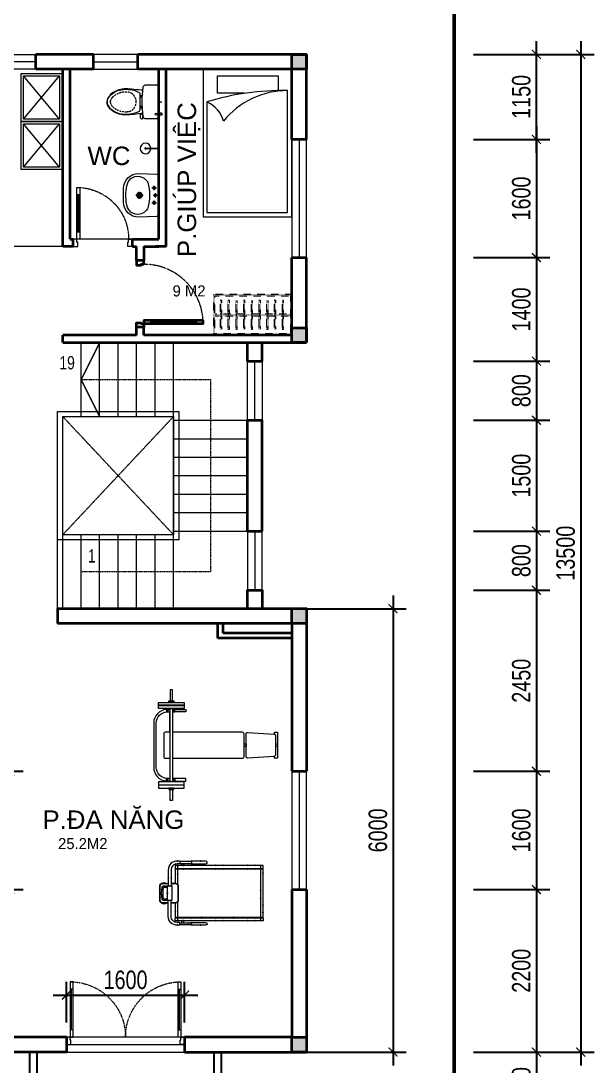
# Model space of a CAD drawing. Header units: millimetres. Extents: x 33748 to 451939, y -263262 to 62681.
# Drawn here: x 241634 to 249391, y -186615 to -172471 of the extents above; entities that cross this region are included whole.
import ezdxf

# ---------------------------------------------------------------- set-up
doc = ezdxf.new("R2010")
doc.units = ezdxf.units.MM
doc.header["$PDMODE"] = 98
for name, pattern in [('ACAD_ISO07W100', [3, 0, -3]), ('CENTER', [50.8, 31.75, -6.35, 6.35, -6.35]), ('DASHED', [0.75, 0.5, -0.25]), ('HIDDEN', [0.375, 0.25, -0.125]), ('HIDDEN2', [0.1875, 0.125, -0.0625]), ('X-5M-G-MB PHONGNGU$0$HIDDEN2', [0.1875, 0.125, -0.0625]), ('xref-thap C (mb tang 32-2)$0$HIDDEN', [0.375, 0.25, -0.125]), ('Xref-VCMT-BT3 - tuong bao$0$HIDDEN', [0.375, 0.25, -0.125])]:
    doc.linetypes.add(name, pattern=pattern)
doc.layers.get('Defpoints').update_dxf_attribs({"color": 202, "lineweight": 13})
for name, color, linetype, lineweight in [('-CONCRETE', 1, 'Continuous', 35), ('-DOOR', 137, 'Continuous', 9), ('-FURNITURE', 46, 'Continuous', 9), ('-HIDE', 3, 'HIDDEN', 13), ('-KH', 143, 'Continuous', 13), ('-LINE1', 7, 'Continuous', 18), ('-RANH GIOI KHU DAT', 12, 'CENTER', 18), ('-TEXT', 7, 'Continuous', 15), ('-WALL', 4, 'Continuous', 35), ('Bighome_khuat', 251, 'DASHED', 5)]:
    doc.layers.add(name, color=color, linetype=linetype, lineweight=lineweight)
for name, color, linetype in [('-HATCH CONCRETE', 54, 'Continuous'), ('12. NET DIM', 9, 'Continuous'), ('A-Dot_Line', 255, 'ACAD_ISO07W100'), ('SOLO', 7, 'Continuous'), ('TEXT25', 2, 'Continuous')]:
    doc.layers.add(name, color=color, linetype=linetype)
doc.styles.add('1', font='arial.ttf')
doc.styles.add('AVANH', font='', dxfattribs={"width": 0.8})
doc.styles.get("Standard").update_dxf_attribs({"font": 'arial.ttf'})
doc.styles.add('T1', font='', dxfattribs={"height": 200})
doc.styles.get('AVANH').set_extended_font_data('.VnAvantH')
doc.styles.get('T1').set_extended_font_data('VNgeometric Light')
doc.dimstyles.new('C_100A3', dxfattribs={"dimscale": 100, "dimtxt": 2.5, "dimasz": 1.2, "dimexe": 1.8, "dimexo": 0, "dimgap": 0.75, "dimtad": 1, "dimdec": 0, "dimzin": 0, "dimdsep": 46, "dimtxsty": 'AVANH', "dimblk": 'ARCHTICK', "dimcen": 0, "dimdle": 1.8, "dimclrd": 256, "dimclre": 256, "dimclrt": 7, "dimadec": 0, "dimazin": 0, "dimtfac": 0.0001, "dimtdec": 0, "dimtix": 1, "dimtmove": 2, "dimatfit": 3, "dimldrblk": 'ARCHTICK', "dimfxl": 1.8, "dimtolj": 1, "dimtzin": 0, "dimarcsym": 0})

# ---------------------------------------------------------------- blocks, each defined once
blk = doc.blocks.new('A$C17c94eb8')
at = {"layer": '-FURNITURE'}
for p, q in [((30, 520), (620, 30)), ((30, 30), (620, 520))]:
    blk.add_line(p, q, dxfattribs=at)
for points in [[(0, 0), (650, 0), (650, 550), (0, 550)], [(30, 30), (620, 30), (620, 520), (30, 520)]]:
    blk.add_lwpolyline(points, close=True, dxfattribs=at)
blk = doc.blocks.new('A$C5C575821')
at = {"layer": '-CONCRETE'}
h = blk.add_hatch(color=256, dxfattribs=at)
h.dxf.hatch_style = 1
h.paths.add_polyline_path([(0, 200), (0, 0), (200, 0), (200, 200)])
blk.add_lwpolyline([(0, 0), (200, 0), (200, 200), (0, 200)], close=True, dxfattribs=at)
blk = doc.blocks.new('*U53')
at = {"color": 251}
blk.add_line((-70, 100), (-70, 700), dxfattribs=at)
for points in [[(-50, 0), (-50, 800), (-90, 800), (-90, 0)], [(-50, 100), (-90, 100), (-90, 700), (-50, 700)], [(-900, -100), (-840, -100), (-840, -40), (-850, -40), (-850, 0), (-900, 0)], [(0, -100), (-60, -100), (-60, -40), (-50, -40), (-50, 0), (0, 0)]]:
    blk.add_lwpolyline(points, close=True)
at = {"layer": 'Bighome_khuat', "linetype": 'Xref-VCMT-BT3 - tuong bao$0$HIDDEN'}
blk.add_arc((-50, 0), 800, 90, 180, dxfattribs=at)
blk = doc.blocks.new('A$C18091ED7')
for p, q in [((0, -42), (0, 0)), ((146, -27), (179, -27)), ((146, -27), (146, -30)), ((146, -30), (166, -30)), ((153, -37), (146, -30)), ((152, 0), (152, -27)), ((152, 0), (179, 0)), ((153, -37), (166, -37)), ((153, -40), (153, -37)), ((153, -40), (178, -40)), ((153, -40), (178, -40)), ((153, -40), (153, -42)), ((185, -30), (166, -30)), ((178, -37), (166, -37)), ((185, -30), (178, -37)), ((178, -37), (178, -40)), ((178, -40), (178, -42)), ((179, 0), (179, -27)), ((179, -27), (185, -27)), ((185, -27), (185, -30)), ((-83, -267), (-83, -300)), ((-83, -278), (-83, -288)), ((-63, -265), (-81, -265)), ((-61, -267), (-61, -300)), ((61, -267), (61, -300)), ((63, -265), (81, -265)), ((83, -267), (83, -300)), ((83, -278), (83, -288)), ((165, -262), (165, -290)), ((168, -260), (228, -260)), ((231, -274), (231, -262)), ((-61, -290), (-83, -290)), ((61, -290), (83, -290)), ((168, -292), (207, -292))]:
    blk.add_line(p, q)
for points in [[(230, -219, -0.137407), (225, -235), (222, -241, -0.236081), (198, -255, -0.051961), (-198, -255, -0.236081), (-222, -241), (-225, -235, -0.137407), (-230, -219), (-230, -72, -0.198912), (-226, -63), (-209, -46, -0.198912), (-200, -42), (0, -42), (200, -42, -0.198912), (209, -46), (226, -63, -0.198912), (230, -72)], [(144, -619, -0.212405), (26, -734, -0.027685), (-1, -739, -0.022279), (-26, -734, -0.212405), (-144, -619, -0.142796), (-167, -428, -0.093005), (-128, -309, -0.256439), (-111, -300), (0, -300), (111, -300, -0.256439), (128, -309, -0.093005), (167, -428, -0.142796)]]:
    blk.add_lwpolyline(points, format="xyb", close=True)
at = {"linetype": 'xref-thap C (mb tang 32-2)$0$HIDDEN', "ltscale": 100}
blk.add_lwpolyline([(61, -669, -0.199031), (0, -699, -0.199031), (-61, -669, -0.218924), (-132, -478, -0.153791), (-112, -404, -0.236701), (0, -348, -0.236701), (112, -404, -0.153791), (132, -478, -0.218924)], format="xyb", close=True, dxfattribs=at)
blk.add_circle((166, -78), 13.9)
for centre, radius, start, end in [((-81, -267), 1.98, 90, 180), ((-63, -267), 1.98, 0, 90), ((63, -267), 1.98, 90, 180), ((81, -267), 1.98, 0, 90), ((168, -262), 2.47, 90, 180), ((168, -225), 80.1, 306.4659, 320.3123), ((228, -274), 2.47, 320.3123, 0), ((168, -290), 2.47, 180, 270), ((207, -277), 15.5, 270, 306.4659)]:
    blk.add_arc(centre, radius, start, end)
for points in [[(-156, -259), (-157, -267), (-164, -328), (-169, -385), (-184, -528), (-136, -679), (-50, -735), (-20, -741), (0, -744)], [(156, -259), (157, -267), (164, -328), (169, -385), (184, -528), (136, -679), (50, -735), (20, -741), (0, -744)]]:
    blk.add_open_spline(points, degree=3, knots=[130.613938, 130.613938, 130.613938, 130.613938, 152.852109, 311.129351, 417.703951, 561.383393, 697.692632, 710.812262, 710.812262, 710.812262, 710.812262])
blk = doc.blocks.new('A$C4ace49fd')
for p, q in [((195, 383), (195, 443)), ((267, 429), (324, 429)), ((295, 398), (295, 458)), ((395, 383), (395, 443)), ((167, 414), (224, 414)), ((367, 414), (424, 414)), ((249, 215), (342, 215)), ((295, 165), (295, 264))]:
    blk.add_line(p, q)
for points in [[(0, 200, 0.414214), (200, 0), (390, 0, 0.414214), (590, 200), (581, 446, 0.409799), (551, 475), (39, 475, 0.403607), (9, 446)], [(177, 40, 0.090773), (424, 43, 0.149887), (521, 96, 0.430722), (482, 321, 0.080637), (470, 327, 0.127732), (125, 329, 0.074208), (114, 325, 0.443092), (69, 96, 0.13364), (154, 46, 0.033617)]]:
    blk.add_lwpolyline(points, format="xyb", close=True)
for centre, radius in [((195, 414), 17.5), ((295, 429), 17.5), ((395, 414), 17.5), ((295, 215), 37.5), ((295, 215), 22.5), ((295, 215), 22.5)]:
    blk.add_circle(centre, radius)
blk = doc.blocks.new('shower')
for points in [[(180919, -32316), (180912, -32316), (180912, -32147), (180919, -32147)], [(180929, -32327), (180902, -32327), (180902, -32316), (180929, -32316)]]:
    blk.add_lwpolyline(points, close=True)
for radius, start, end in [(72, 272.7907, 267.2093), (8.35, 294.8355, 245.1645)]:
    blk.add_arc((180916, -32147), radius, start, end)
blk = doc.blocks.new('*U52')
at = {"color": 251}
blk.add_line((-70, 100), (-70, 600), dxfattribs=at)
for points in [[(-50, 0), (-50, 700), (-90, 700), (-90, 0)], [(-50, 100), (-90, 100), (-90, 600), (-50, 600)], [(-800, -100), (-740, -100), (-740, -40), (-750, -40), (-750, 0), (-800, 0)], [(0, -100), (-60, -100), (-60, -40), (-50, -40), (-50, 0), (0, 0)]]:
    blk.add_lwpolyline(points, close=True)
at = {"layer": 'Bighome_khuat', "linetype": 'Xref-VCMT-BT3 - tuong bao$0$HIDDEN'}
blk.add_arc((-50, 0), 700, 90, 180, dxfattribs=at)
blk = doc.blocks.new('A$C59131A43')
for p, q in [((1140, -1940), (1140, -289)), ((51, -442), (51, -1940)), ((51, -1940), (1140, -1940))]:
    blk.add_line(p, q)
blk.add_lwpolyline([(1200, -2000), (1200, 0), (0, 0), (0, -2000)], close=True)
for points in [[(560, -326), (197, -326), (197, -88), (1015, -88)], [(1015, -88), (1015, -289)]]:
    blk.add_lwpolyline(points)
blk.add_lwpolyline([(1140, -289, 0.227842), (278, -703, 0.147835)], format="xyb")
for centre, radius, start, end in [((1067, -3723), 3434, 88.7915, 107.2102), ((-121, -821), 416, 16.4348, 65.5556)]:
    blk.add_arc(centre, radius, start, end)
blk = doc.blocks.new('*U713')
at = {"linetype": 'X-5M-G-MB PHONGNGU$0$HIDDEN2'}
for points in [[(0, 600), (0, 0), (1156, 0), (1156, 600)], [(1136, 580), (1136, 20), (20, 20), (20, 580)], [(1136, 287), (1136, 313), (20, 313), (20, 287)], [(114, 319), (109, 319), (109, 280), (114, 280)], [(228, 319), (223, 319), (223, 280), (228, 280)], [(342, 319), (337, 319), (337, 280), (342, 280)], [(456, 319), (451, 319), (451, 280), (456, 280)], [(570, 319), (565, 319), (565, 280), (570, 280)], [(684, 319), (679, 319), (679, 280), (684, 280)], [(798, 319), (793, 319), (793, 280), (798, 280)], [(912, 319), (907, 319), (907, 280), (912, 280)], [(1026, 319), (1021, 319), (1021, 280), (1026, 280)]]:
    blk.add_lwpolyline(points, close=True, dxfattribs=at)
for points in [[(122, 313), (122, 515), (100, 515), (100, 313)], [(236, 313), (236, 515), (214, 515), (214, 313)], [(350, 313), (350, 515), (328, 515), (328, 313)], [(464, 313), (464, 515), (442, 515), (442, 313)], [(578, 313), (578, 515), (556, 515), (556, 313)], [(692, 313), (692, 515), (670, 515), (670, 313)], [(806, 313), (806, 515), (784, 515), (784, 313)], [(920, 313), (920, 515), (898, 515), (898, 313)], [(1034, 313), (1034, 515), (1012, 515), (1012, 313)], [(100, 287), (100, 92), (122, 92), (122, 287)], [(214, 287), (214, 92), (236, 92), (236, 287)], [(328, 287), (328, 92), (350, 92), (350, 287)], [(442, 287), (442, 92), (464, 92), (464, 287)], [(556, 287), (556, 92), (578, 92), (578, 287)], [(670, 287), (670, 92), (692, 92), (692, 287)], [(784, 287), (784, 92), (806, 92), (806, 287)], [(898, 287), (898, 92), (920, 92), (920, 287)], [(1012, 287), (1012, 92), (1034, 92), (1034, 287)]]:
    blk.add_lwpolyline(points, dxfattribs=at)
blk = doc.blocks.new('Tonkin_JerkBench01_168x97_P')
for p, q in [((79, 138.5), (79, 135)), ((87, 138.5), (87, 135)), ((79, 41.5), (79, 45)), ((87, 41.5), (87, 45))]:
    blk.add_line(p, q)
for points in [[(85.4, 150), (85.4, 165), (82.4, 165), (82.4, 150)], [(82.4, 144), (82.4, 143.5)], [(85.4, 143.5), (85.4, 144)], [(82.4, 138.5), (77.2, 138.5), (77.2, 135), (82.4, 135)], [(82.4, 138.5), (78.5, 138.5)], [(78.5, 138.5), (82.4, 138.5)], [(85.4, 135), (88.6, 135), (88.6, 138.5), (85.4, 138.5)], [(82.4, 41.5), (77.2, 41.5), (77.2, 45), (82.4, 45)], [(85.4, 45), (88.6, 45), (88.6, 41.5), (85.4, 41.5)], [(78.5, 41.5), (82.4, 41.5)], [(82.4, 36), (82.4, 36.5)], [(85.4, 30), (85.4, 15), (82.4, 15), (82.4, 30)], [(85.4, 36.5), (85.4, 36)]]:
    blk.add_lwpolyline(points)
for points in [[(101.4, 148), (101.4, 144), (66.4, 144), (66.4, 148)], [(101.4, 143.5), (101.4, 139.5), (66.4, 139.5), (66.4, 143.5)], [(87.4, 150), (87.4, 148), (80.4, 148), (80.4, 150)], [(82.4, 139.5), (85.4, 139.5), (85.4, 40.5), (82.4, 40.5)], [(101.4, 36.5), (101.4, 40.5), (66.4, 40.5), (66.4, 36.5)], [(101.4, 32), (101.4, 36), (66.4, 36), (66.4, 32)], [(87.4, 30), (87.4, 32), (80.4, 32), (80.4, 30)]]:
    blk.add_lwpolyline(points, close=True)
at = {"color": 8}
for points in [[(77.2, 138.5, 0.393718), (60, 120), (60, 60, 0.393718), (77.2, 41.5)], [(82.4, 45), (78.5, 45, -0.414214), (63.5, 60), (63.5, 120, -0.414214), (78.5, 135), (82.4, 135)]]:
    blk.add_lwpolyline(points, format="xyb", dxfattribs=at)
for points in [[(82.4, 107.5), (81.7, 107.5), (81.7, 135), (82.4, 135)], [(85.4, 138.5), (103.5, 138.5), (103.5, 135), (85.4, 135)], [(223.7, 105), (223.7, 107.5), (227.7, 107.5), (227.7, 72.5), (223.7, 72.5), (223.7, 75)], [(182.3, 91.7), (185, 91.7), (185, 88.2), (182.3, 88.2)], [(225, 91.7), (227.4, 91.7), (227.4, 88.2), (225, 88.2)], [(82.4, 72.5), (81.7, 72.5), (81.7, 45), (82.4, 45)], [(85.4, 41.5), (103.5, 41.5), (103.5, 45), (85.4, 45)]]:
    blk.add_lwpolyline(points, dxfattribs=at)
for points in [[(82.4, 107.5), (75.5, 107.5, 0.414214), (73.5, 105.5), (73.5, 74.5, 0.414214), (75.5, 72.5), (82.4, 72.5)], [(85.4, 72.5), (180.3, 72.5, 0.414214), (182.3, 74.5), (182.3, 105.5, 0.414214), (180.3, 107.5), (85.4, 107.5)]]:
    blk.add_lwpolyline(points, format="xyb")
blk.add_lwpolyline([(223.1, 74.9), (187.1, 72.6, -0.432616), (185, 74.6), (185, 105.4, -0.432616), (187.1, 107.4), (223.1, 105.1, -0.396047), (225, 103.1), (225, 76.9, -0.396047)], format="xyb", close=True)
blk = doc.blocks.new('Tonkin_Treadmill01_140x87_P')
at = {"color": 8}
for p, q in [((84.8, 71.9), (84.8, 97.5)), ((197.3, 22.5), (197.3, 97.5)), ((84.8, 22.5), (84.8, 48.1))]:
    blk.add_line(p, q, dxfattribs=at)
blk.add_line((70.9, 50), (70.9, 70))
for points in [[(87.1, 103.5), (83.9, 103.5, 0.414214), (71.9, 91.5), (71.9, 70)], [(87.1, 99.5), (83.9, 99.5, 0.414214), (75.9, 91.5), (75.9, 70)], [(102.9, 99.5), (122.5, 99.5, 1), (122.5, 103.5), (102.9, 103.5)], [(71.9, 72.5), (64, 72.5, 0.414214), (60.5, 69), (60.5, 51, 0.414214), (64, 47.5), (71.9, 47.5)], [(75.9, 47.5), (82, 47.5, 0.414214), (85.5, 51), (85.5, 69, 0.414214), (82, 72.5), (75.9, 72.5)], [(87.1, 16.5), (83.9, 16.5, -0.414214), (71.9, 28.5), (71.9, 50)], [(87.1, 20.5), (83.9, 20.5, -0.414214), (75.9, 28.5), (75.9, 50)], [(102.9, 20.5), (122.5, 20.5, -1), (122.5, 16.5), (102.9, 16.5)]]:
    blk.add_lwpolyline(points, format="xyb")
for points in [[(102.9, 103), (87.5, 103)], [(87.5, 100), (102.9, 100)], [(81.3, 47), (81.3, 27.5), (200.3, 27.5), (200.3, 92.5), (81.3, 92.5), (81.3, 73)], [(68.5, 72.5), (68.5, 73), (63.5, 73), (63.5, 72.5)], [(68.5, 47.5), (68.5, 47), (63.5, 47), (63.5, 47.5)], [(87.5, 20), (102.9, 20)], [(102.9, 17), (87.5, 17)]]:
    blk.add_lwpolyline(points)
for points in [[(89.8, 97.5), (89.8, 100), (92.8, 100), (92.8, 97.5)], [(89.8, 22.5), (89.8, 20), (92.8, 20), (92.8, 22.5)]]:
    blk.add_lwpolyline(points, close=True, dxfattribs=at)
for points in [[(81.3, 97.5), (81.3, 93.5), (200.3, 93.5), (200.3, 97.5)], [(81.3, 97.5), (81.3, 93.5), (200.3, 93.5), (200.3, 97.5)], [(64, 73.5), (64, 74), (68, 74), (68, 73.5)], [(64, 46.5), (64, 46), (68, 46), (68, 46.5)], [(81.3, 22.5), (81.3, 26.5), (200.3, 26.5), (200.3, 22.5)]]:
    blk.add_lwpolyline(points, close=True)
for points in [[(81.8, 92.5), (81.8, 93.5)], [(81.8, 92.5), (81.8, 93.5)], [(199.8, 93.5), (199.8, 92.5)], [(68.5, 73), (71.9, 73)], [(68.5, 47), (71.9, 47)], [(81.8, 27.5), (81.8, 26.5)], [(199.8, 26.5), (199.8, 27.5)]]:
    blk.add_lwpolyline(points, dxfattribs=at)
for points in [[(63.5, 73, 0.377964), (60, 69), (60, 51, 0.377964), (63.5, 47)], [(75.9, 47), (82, 47, 0.414214), (86, 51), (86, 69, 0.414214), (82, 73), (75.9, 73)]]:
    blk.add_lwpolyline(points, format="xyb", dxfattribs=at)
for points in [[(69.2, 73), (62.8, 73, -1), (62.8, 73.5), (69.2, 73.5, -1)], [(63.6, 51.7, -0.083043), (63.6, 68.3, -0.366471), (65.6, 70), (76.9, 70), (76.9, 50), (65.6, 50, -0.366471)], [(69.2, 47), (62.8, 47, 1), (62.8, 46.5), (69.2, 46.5, 1)]]:
    blk.add_lwpolyline(points, format="xyb", close=True)
blk.add_lwpolyline([(65.6, 52, -0.083043), (65.6, 68), (70.4, 68), (70.4, 52)], format="xyb", close=True, dxfattribs=at)
at = {"extrusion": (0, 0, -1)}
for centre, major_axis, start_param, end_param in [((87.1, 101.5), (0, -2), 3.141593, 6.283185), ((102.9, 101.5), (0, -2), 2.418858, 7.00592), ((102.9, 101.5), (0, -1.5), 3.141593, 6.283185)]:
    blk.add_ellipse(centre, major_axis=major_axis, ratio=0.258819, start_param=start_param, end_param=end_param, dxfattribs=at)
for centre, major_axis, start_param, end_param in [((87.1, 18.5), (0, 2), 3.141593, 6.283185), ((102.9, 18.5), (0, 2), 2.418858, 7.00592), ((102.9, 18.5), (0, 1.5), 3.141593, 6.283185)]:
    blk.add_ellipse(centre, major_axis=major_axis, ratio=0.258819, start_param=start_param, end_param=end_param)
at = {"layer": 'A-Dot_Line', "ltscale": 0.2}
for p, q in [((84.8, 71.9), (84.8, 97.5)), ((197.3, 22.5), (197.3, 97.5)), ((70.9, 50), (70.9, 70)), ((84.8, 22.5), (84.8, 48.1))]:
    blk.add_line(p, q, dxfattribs=at)
for points in [[(87.1, 103.5), (83.9, 103.5, 0.414214), (71.9, 91.5), (71.9, 70)], [(87.1, 99.5), (83.9, 99.5, 0.414214), (75.9, 91.5), (75.9, 70)], [(102.9, 99.5), (122.5, 99.5, 1), (122.5, 103.5), (102.9, 103.5)], [(63.5, 73, 0.377964), (60, 69), (60, 51, 0.377964), (63.5, 47)], [(71.9, 72.5), (64, 72.5, 0.414214), (60.5, 69), (60.5, 51, 0.414214), (64, 47.5), (71.9, 47.5)], [(75.9, 47), (82, 47, 0.414214), (86, 51), (86, 69, 0.414214), (82, 73), (75.9, 73)], [(75.9, 47.5), (82, 47.5, 0.414214), (85.5, 51), (85.5, 69, 0.414214), (82, 72.5), (75.9, 72.5)], [(87.1, 16.5), (83.9, 16.5, -0.414214), (71.9, 28.5), (71.9, 50)], [(87.1, 20.5), (83.9, 20.5, -0.414214), (75.9, 28.5), (75.9, 50)], [(102.9, 20.5), (122.5, 20.5, -1), (122.5, 16.5), (102.9, 16.5)]]:
    blk.add_lwpolyline(points, format="xyb", dxfattribs=at)
for points in [[(102.9, 103), (87.5, 103)], [(87.5, 100), (102.9, 100)], [(81.3, 47), (81.3, 27.5), (200.3, 27.5), (200.3, 92.5), (81.3, 92.5), (81.3, 73)], [(81.8, 92.5), (81.8, 93.5)], [(81.8, 92.5), (81.8, 93.5)], [(199.8, 93.5), (199.8, 92.5)], [(68.5, 72.5), (68.5, 73), (63.5, 73), (63.5, 72.5)], [(68.5, 73), (71.9, 73)], [(68.5, 47.5), (68.5, 47), (63.5, 47), (63.5, 47.5)], [(68.5, 47), (71.9, 47)], [(81.8, 27.5), (81.8, 26.5)], [(87.5, 20), (102.9, 20)], [(102.9, 17), (87.5, 17)], [(199.8, 26.5), (199.8, 27.5)]]:
    blk.add_lwpolyline(points, dxfattribs=at)
for points in [[(89.8, 97.5), (89.8, 100), (92.8, 100), (92.8, 97.5)], [(81.3, 97.5), (81.3, 93.5), (200.3, 93.5), (200.3, 97.5)], [(81.3, 97.5), (81.3, 93.5), (200.3, 93.5), (200.3, 97.5)], [(64, 73.5), (64, 74), (68, 74), (68, 73.5)], [(64, 46.5), (64, 46), (68, 46), (68, 46.5)], [(81.3, 22.5), (81.3, 26.5), (200.3, 26.5), (200.3, 22.5)], [(89.8, 22.5), (89.8, 20), (92.8, 20), (92.8, 22.5)]]:
    blk.add_lwpolyline(points, close=True, dxfattribs=at)
for points in [[(69.2, 73), (62.8, 73, -1), (62.8, 73.5), (69.2, 73.5, -1)], [(63.6, 51.7, -0.083043), (63.6, 68.3, -0.366471), (65.6, 70), (76.9, 70), (76.9, 50), (65.6, 50, -0.366471)], [(65.6, 52, -0.083043), (65.6, 68), (70.4, 68), (70.4, 52)], [(69.2, 47), (62.8, 47, 1), (62.8, 46.5), (69.2, 46.5, 1)]]:
    blk.add_lwpolyline(points, format="xyb", close=True, dxfattribs=at)
at = {"layer": 'A-Dot_Line', "ltscale": 0.2, "extrusion": (0, 0, -1)}
for centre, major_axis, start_param, end_param in [((87.1, 101.5), (0, -2), 3.141593, 6.283185), ((102.9, 101.5), (0, -2), 2.418858, 7.00592), ((102.9, 101.5), (0, -1.5), 3.141593, 6.283185)]:
    blk.add_ellipse(centre, major_axis=major_axis, ratio=0.258819, start_param=start_param, end_param=end_param, dxfattribs=at)
at = {"layer": 'A-Dot_Line', "ltscale": 0.2}
for centre, major_axis, start_param, end_param in [((87.1, 18.5), (0, 2), 3.141593, 6.283185), ((102.9, 18.5), (0, 2), 2.418858, 7.00592), ((102.9, 18.5), (0, 1.5), 3.141593, 6.283185)]:
    blk.add_ellipse(centre, major_axis=major_axis, ratio=0.258819, start_param=start_param, end_param=end_param, dxfattribs=at)
blk = doc.blocks.new('_ARCHTICK')
at = {"const_width": 0.15}
blk.add_lwpolyline([(-0.5, -0.5), (0.5, 0.5)], dxfattribs=at)
blk = doc.blocks.new('*D908')
at = {"layer": '12. NET DIM', "lineweight": -2, "transparency": 16777216}
for p, q in [((248611, -173894), (248611, -175854)), ((247759, -174074), (248791, -174074)), ((247759, -175674), (248791, -175674))]:
    blk.add_line(p, q, dxfattribs=at)
at = {"layer": 'Defpoints', "color": 0, "transparency": 16777216}
for p in [(247759, -174074), (247759, -175674), (248611, -175674)]:
    blk.add_point(p, dxfattribs=at)
at = {"layer": '12. NET DIM', "lineweight": -2, "transparency": 16777216, "xscale": 120, "yscale": 120, "zscale": 120}
for p, rotation in [((248611, -174074), 90), ((248611, -175674), 270)]:
    blk.add_blockref('_ARCHTICK', p, dxfattribs=dict(at, rotation=rotation))
at = {"layer": '12. NET DIM', "color": 7, "transparency": 16777216, "insert": (248407, -174874), "char_height": 250, "attachment_point": 5, "rotation": 90, "style": 'AVANH'}
blk.add_mtext('\\A1;1600', dxfattribs=at)
blk = doc.blocks.new('*D887')
at = {"layer": '12. NET DIM', "lineweight": -2, "transparency": 16777216}
for p, q in [((248611, -175494), (248611, -177255)), ((247759, -175674), (248791, -175674)), ((247759, -177075), (248791, -177075))]:
    blk.add_line(p, q, dxfattribs=at)
at = {"layer": 'Defpoints', "color": 0, "transparency": 16777216}
for p in [(247759, -175674), (247759, -177075), (248611, -177075)]:
    blk.add_point(p, dxfattribs=at)
at = {"layer": '12. NET DIM', "lineweight": -2, "transparency": 16777216, "xscale": 120, "yscale": 120, "zscale": 120}
for p, rotation in [((248611, -175674), 90), ((248611, -177075), 270)]:
    blk.add_blockref('_ARCHTICK', p, dxfattribs=dict(at, rotation=rotation))
at = {"layer": '12. NET DIM', "color": 7, "transparency": 16777216, "insert": (248407, -176375), "char_height": 250, "attachment_point": 5, "rotation": 90, "style": 'AVANH'}
blk.add_mtext('\\A1;1400', dxfattribs=at)
blk = doc.blocks.new('*D888')
at = {"layer": '12. NET DIM', "lineweight": -2, "transparency": 16777216}
for p, q in [((248611, -176895), (248611, -178055)), ((247759, -177075), (248791, -177075)), ((247759, -177875), (248791, -177875))]:
    blk.add_line(p, q, dxfattribs=at)
at = {"layer": 'Defpoints', "color": 0, "transparency": 16777216}
for p in [(247759, -177075), (247759, -177875), (248611, -177875)]:
    blk.add_point(p, dxfattribs=at)
at = {"layer": '12. NET DIM', "lineweight": -2, "transparency": 16777216, "xscale": 120, "yscale": 120, "zscale": 120}
for p, rotation in [((248611, -177075), 90), ((248611, -177875), 270)]:
    blk.add_blockref('_ARCHTICK', p, dxfattribs=dict(at, rotation=rotation))
at = {"layer": '12. NET DIM', "color": 7, "transparency": 16777216, "insert": (248407, -177475), "char_height": 250, "attachment_point": 5, "rotation": 90, "style": 'AVANH'}
blk.add_mtext('\\A1;800', dxfattribs=at)
blk = doc.blocks.new('*D889')
at = {"layer": '12. NET DIM', "lineweight": -2, "transparency": 16777216}
for p, q in [((248611, -177695), (248611, -179555)), ((247759, -177875), (248791, -177875)), ((247759, -179375), (248791, -179375))]:
    blk.add_line(p, q, dxfattribs=at)
at = {"layer": 'Defpoints', "color": 0, "transparency": 16777216}
for p in [(247759, -177875), (247759, -179375), (248611, -179375)]:
    blk.add_point(p, dxfattribs=at)
at = {"layer": '12. NET DIM', "lineweight": -2, "transparency": 16777216, "xscale": 120, "yscale": 120, "zscale": 120}
for p, rotation in [((248611, -177875), 90), ((248611, -179375), 270)]:
    blk.add_blockref('_ARCHTICK', p, dxfattribs=dict(at, rotation=rotation))
at = {"layer": '12. NET DIM', "color": 7, "transparency": 16777216, "insert": (248407, -178625), "char_height": 250, "attachment_point": 5, "rotation": 90, "style": 'AVANH'}
blk.add_mtext('\\A1;1500', dxfattribs=at)
blk = doc.blocks.new('*D890')
at = {"layer": '12. NET DIM', "lineweight": -2, "transparency": 16777216}
for p, q in [((248611, -179195), (248611, -180355)), ((247759, -179375), (248791, -179375)), ((247759, -180175), (248791, -180175))]:
    blk.add_line(p, q, dxfattribs=at)
at = {"layer": 'Defpoints', "color": 0, "transparency": 16777216}
for p in [(247759, -179375), (247759, -180175), (248611, -180175)]:
    blk.add_point(p, dxfattribs=at)
at = {"layer": '12. NET DIM', "lineweight": -2, "transparency": 16777216, "xscale": 120, "yscale": 120, "zscale": 120}
for p, rotation in [((248611, -179375), 90), ((248611, -180175), 270)]:
    blk.add_blockref('_ARCHTICK', p, dxfattribs=dict(at, rotation=rotation))
at = {"layer": '12. NET DIM', "color": 7, "transparency": 16777216, "insert": (248407, -179775), "char_height": 250, "attachment_point": 5, "rotation": 90, "style": 'AVANH'}
blk.add_mtext('\\A1;800', dxfattribs=at)
blk = doc.blocks.new('*D891')
at = {"layer": '12. NET DIM', "lineweight": -2, "transparency": 16777216}
for p, q in [((248611, -179995), (248611, -182805)), ((247759, -180175), (248791, -180175)), ((247759, -182625), (248791, -182625))]:
    blk.add_line(p, q, dxfattribs=at)
at = {"layer": 'Defpoints', "color": 0, "transparency": 16777216}
for p in [(247759, -180175), (247759, -182625), (248611, -182625)]:
    blk.add_point(p, dxfattribs=at)
at = {"layer": '12. NET DIM', "lineweight": -2, "transparency": 16777216, "xscale": 120, "yscale": 120, "zscale": 120}
for p, rotation in [((248611, -180175), 90), ((248611, -182625), 270)]:
    blk.add_blockref('_ARCHTICK', p, dxfattribs=dict(at, rotation=rotation))
at = {"layer": '12. NET DIM', "color": 7, "transparency": 16777216, "insert": (248407, -181400), "char_height": 250, "attachment_point": 5, "rotation": 90, "style": 'AVANH'}
blk.add_mtext('\\A1;2450', dxfattribs=at)
blk = doc.blocks.new('*D892')
at = {"layer": '12. NET DIM', "lineweight": -2, "transparency": 16777216}
for p, q in [((248611, -182445), (248611, -184405)), ((247759, -182625), (248791, -182625)), ((247759, -184225), (248791, -184225))]:
    blk.add_line(p, q, dxfattribs=at)
at = {"layer": 'Defpoints', "color": 0, "transparency": 16777216}
for p in [(247759, -182625), (247759, -184225), (248611, -184225)]:
    blk.add_point(p, dxfattribs=at)
at = {"layer": '12. NET DIM', "lineweight": -2, "transparency": 16777216, "xscale": 120, "yscale": 120, "zscale": 120}
for p, rotation in [((248611, -182625), 90), ((248611, -184225), 270)]:
    blk.add_blockref('_ARCHTICK', p, dxfattribs=dict(at, rotation=rotation))
at = {"layer": '12. NET DIM', "color": 7, "transparency": 16777216, "insert": (248407, -183425), "char_height": 250, "attachment_point": 5, "rotation": 90, "style": 'AVANH'}
blk.add_mtext('\\A1;1600', dxfattribs=at)
blk = doc.blocks.new('*D893')
at = {"layer": '12. NET DIM', "lineweight": -2, "transparency": 16777216}
for p, q in [((241483, -182445), (241483, -184405)), ((241099, -182625), (241663, -182625)), ((241099, -184225), (241663, -184225))]:
    blk.add_line(p, q, dxfattribs=at)
at = {"layer": 'Defpoints', "color": 0, "transparency": 16777216}
for p in [(241099, -182625), (241099, -184225), (241483, -184225)]:
    blk.add_point(p, dxfattribs=at)
at = {"layer": '12. NET DIM', "lineweight": -2, "transparency": 16777216, "xscale": 120, "yscale": 120, "zscale": 120}
for p, rotation in [((241483, -182625), 90), ((241483, -184225), 270)]:
    blk.add_blockref('_ARCHTICK', p, dxfattribs=dict(at, rotation=rotation))
at = {"layer": '12. NET DIM', "color": 7, "transparency": 16777216, "insert": (241278, -183425), "char_height": 250, "attachment_point": 5, "rotation": 90, "style": 'AVANH'}
blk.add_mtext('\\A1;1600', dxfattribs=at)
blk = doc.blocks.new('*U262')
for p, q in [((-1510, 650), (-1550, 650)), ((-1530, 100), (-1530, 650)), ((-90, 650), (-50, 650)), ((-70, 100), (-70, 650)), ((-1510, 100), (-1550, 100)), ((-90, 100), (-50, 100))]:
    blk.add_line(p, q)
for points in [[(-1550, 0), (-1510, 0), (-1510, 750), (-1550, 750)], [(-50, 0), (-90, 0), (-90, 750), (-50, 750)], [(-1600, -100), (-1540, -100), (-1540, -40), (-1550, -40), (-1550, 0), (-1600, 0)], [(0, -100), (-60, -100), (-60, -40), (-50, -40), (-50, 0), (0, 0)]]:
    blk.add_lwpolyline(points, close=True)
at = {"linetype": 'HIDDEN', "ltscale": 0.1}
for centre, start, end in [((-1550, 0), 0, 90), ((-50, 0), 90, 180)]:
    blk.add_arc(centre, 750, start, end, dxfattribs=at)
blk = doc.blocks.new('*D924')
at = {"layer": '12. NET DIM', "lineweight": -2, "transparency": 16777216}
for p, q in [((248611, -186245), (248611, -187605)), ((247759, -186425), (248791, -186425)), ((247759, -187425), (248791, -187425))]:
    blk.add_line(p, q, dxfattribs=at)
at = {"layer": 'Defpoints', "color": 0, "transparency": 16777216}
for p in [(247759, -186425), (247759, -187425), (248611, -187425)]:
    blk.add_point(p, dxfattribs=at)
at = {"layer": '12. NET DIM', "lineweight": -2, "transparency": 16777216, "xscale": 120, "yscale": 120, "zscale": 120}
for p, rotation in [((248611, -186425), 90), ((248611, -187425), 270)]:
    blk.add_blockref('_ARCHTICK', p, dxfattribs=dict(at, rotation=rotation))
at = {"layer": '12. NET DIM', "color": 7, "transparency": 16777216, "insert": (248407, -186925), "char_height": 250, "attachment_point": 5, "rotation": 90, "style": 'AVANH'}
blk.add_mtext('\\A1;1000', dxfattribs=at)
blk = doc.blocks.new('*D925')
at = {"layer": '12. NET DIM', "lineweight": -2, "transparency": 16777216}
for p, q in [((242250, -186025), (242250, -185473)), ((243850, -186025), (243850, -185473)), ((242070, -185653), (244030, -185653))]:
    blk.add_line(p, q, dxfattribs=at)
at = {"layer": 'Defpoints', "color": 0, "transparency": 16777216}
for p in [(243850, -185653), (242250, -186025), (243850, -186025)]:
    blk.add_point(p, dxfattribs=at)
at = {"layer": '12. NET DIM', "lineweight": -2, "transparency": 16777216, "xscale": 120, "yscale": 120, "zscale": 120, "rotation": 180}
blk.add_blockref('_ARCHTICK', (242250, -185653), dxfattribs=at)
at = {"layer": '12. NET DIM', "lineweight": -2, "transparency": 16777216, "xscale": 120, "yscale": 120, "zscale": 120}
blk.add_blockref('_ARCHTICK', (243850, -185653), dxfattribs=at)
at = {"layer": '12. NET DIM', "color": 7, "transparency": 16777216, "insert": (243050, -185449), "char_height": 250, "attachment_point": 5, "style": 'AVANH'}
blk.add_mtext('\\A1;1600', dxfattribs=at)
blk = doc.blocks.new('*D989')
at = {"layer": '12. NET DIM', "lineweight": -2, "transparency": 16777216}
for p, q in [((248611, -184045), (248611, -186605)), ((247759, -184225), (248791, -184225)), ((247759, -186425), (248791, -186425))]:
    blk.add_line(p, q, dxfattribs=at)
at = {"layer": 'Defpoints', "color": 0, "transparency": 16777216}
for p in [(247759, -184225), (247759, -186425), (248611, -186425)]:
    blk.add_point(p, dxfattribs=at)
at = {"layer": '12. NET DIM', "lineweight": -2, "transparency": 16777216, "xscale": 120, "yscale": 120, "zscale": 120}
for p, rotation in [((248611, -184225), 90), ((248611, -186425), 270)]:
    blk.add_blockref('_ARCHTICK', p, dxfattribs=dict(at, rotation=rotation))
at = {"layer": '12. NET DIM', "color": 7, "transparency": 16777216, "insert": (248407, -185325), "char_height": 250, "attachment_point": 5, "rotation": 90, "style": 'AVANH'}
blk.add_mtext('\\A1;2200', dxfattribs=at)
blk = doc.blocks.new('*D990')
at = {"layer": '12. NET DIM', "lineweight": -2, "transparency": 16777216}
for p, q in [((248611, -174254), (248611, -172744)), ((247759, -172924), (248791, -172924)), ((247759, -174074), (248791, -174074))]:
    blk.add_line(p, q, dxfattribs=at)
at = {"layer": 'Defpoints', "color": 0, "transparency": 16777216}
for p in [(247759, -172924), (248611, -172924), (247759, -174074)]:
    blk.add_point(p, dxfattribs=at)
at = {"layer": '12. NET DIM', "lineweight": -2, "transparency": 16777216, "xscale": 120, "yscale": 120, "zscale": 120}
for p, rotation in [((248611, -172924), 90), ((248611, -174074), 270)]:
    blk.add_blockref('_ARCHTICK', p, dxfattribs=dict(at, rotation=rotation))
at = {"layer": '12. NET DIM', "color": 7, "transparency": 16777216, "insert": (248407, -173499), "char_height": 250, "attachment_point": 5, "rotation": 90, "style": 'AVANH'}
blk.add_mtext('\\A1;1150', dxfattribs=at)
blk = doc.blocks.new('*D991')
at = {"layer": '12. NET DIM', "lineweight": -2, "transparency": 16777216}
for p, q in [((249211, -172744), (249211, -186605)), ((247759, -172924), (249391, -172924)), ((247759, -186425), (249391, -186425))]:
    blk.add_line(p, q, dxfattribs=at)
at = {"layer": 'Defpoints', "color": 0, "transparency": 16777216}
for p in [(247759, -172924), (247759, -186425), (249211, -186425)]:
    blk.add_point(p, dxfattribs=at)
at = {"layer": '12. NET DIM', "lineweight": -2, "transparency": 16777216, "xscale": 120, "yscale": 120, "zscale": 120}
for p, rotation in [((249211, -172924), 90), ((249211, -186425), 270)]:
    blk.add_blockref('_ARCHTICK', p, dxfattribs=dict(at, rotation=rotation))
at = {"layer": '12. NET DIM', "color": 7, "transparency": 16777216, "insert": (249007, -179674), "char_height": 250, "attachment_point": 5, "rotation": 90, "style": 'AVANH'}
blk.add_mtext('\\A1;13500', dxfattribs=at)
blk = doc.blocks.new('*D1030')
at = {"layer": '-HATCH CONCRETE', "lineweight": -2, "transparency": 16777216}
for p, q in [((246670, -180245), (246670, -186605)), ((245500, -180425), (246850, -180425)), ((245500, -186425), (246850, -186425))]:
    blk.add_line(p, q, dxfattribs=at)
at = {"layer": 'Defpoints', "color": 0, "transparency": 16777216}
for p in [(245500, -180425), (245500, -186425), (246670, -186425)]:
    blk.add_point(p, dxfattribs=at)
at = {"layer": '-HATCH CONCRETE', "lineweight": -2, "transparency": 16777216, "xscale": 120, "yscale": 120, "zscale": 120}
for p, rotation in [((246670, -180425), 90), ((246670, -186425), 270)]:
    blk.add_blockref('_ARCHTICK', p, dxfattribs=dict(at, rotation=rotation))
at = {"layer": '-HATCH CONCRETE', "color": 7, "transparency": 16777216, "insert": (246466, -183425), "char_height": 250, "attachment_point": 5, "rotation": 90, "style": 'AVANH'}
blk.add_mtext('\\A1;6000', dxfattribs=at)
blk = doc.blocks.new('ARCHTICK')
at = {"color": 0, "linetype": 'ByBlock', "const_width": 0.15}
blk.add_lwpolyline([(-0.5, -0.5), (0.5, 0.5)], dxfattribs=at)

msp = doc.modelspace()

# ---------------------------------------------------------------- linework, layer by layer
at = {"layer": '-DOOR'}
msp.add_line((242199.6, -175524.6), (240800, -175524.6), dxfattribs=at)
for points in [[(241237.2, -172924.3), (241837.2, -172924.3), (241837.2, -173124.3), (241237.2, -173124.3)], [(243215.3, -172924.3), (242615.3, -172924.3), (242615.3, -173124.3), (243215.3, -173124.3)], [(245299.6, -175674.5), (245499.6, -175674.5), (245499.6, -174074.5), (245299.6, -174074.5)], [(244699.6, -177074.6), (244899.6, -177074.6), (244899.6, -177874.6), (244699.6, -177874.6)], [(244699.6, -180174.6), (244899.6, -180174.6), (244899.6, -179374.6), (244699.6, -179374.6)], [(245299.6, -184224.6), (245499.6, -184224.6), (245499.6, -182624.6), (245299.6, -182624.6)], [(243849.6, -186224.6), (242250, -186224.6), (242250, -186424.6), (243849.6, -186424.6)]]:
    msp.add_lwpolyline(points, close=True, dxfattribs=at)
for points in [[(241837.2, -173024.3), (241237.2, -173024.3)], [(242615.3, -173024.3), (243215.3, -173024.3)], [(245399.6, -174074.5), (245399.6, -175674.5)], [(243142.1, -175424.6), (242342.1, -175424.6)], [(244799.6, -177874.6), (244799.6, -177074.6)], [(244799.6, -179374.6), (244799.6, -180174.6)], [(245399.6, -182624.6), (245399.6, -184224.6)], [(242250, -186324.6), (243849.6, -186324.6)]]:
    msp.add_lwpolyline(points, dxfattribs=at)
at = {"layer": '-HIDE', "ltscale": 10}
for points in [[(242199.6, -177824.6), (243699.6, -179424.6)], [(243699.6, -177824.6), (242199.6, -179424.6)]]:
    msp.add_lwpolyline(points, dxfattribs=at)
at = {"layer": '-KH', "linetype": 'HIDDEN2', "ltscale": 5}
msp.add_lwpolyline([(242449.6, -177324.6), (244199.6, -177324.6), (244199.6, -179924.6), (242449.6, -179924.6)], dxfattribs=at)
at = {"layer": '-LINE1'}
for p, q in [((242449.6, -177824.6), (242449.6, -176824.6)), ((242699.6, -177824.6), (242699.6, -176824.6)), ((242949.6, -177824.6), (242949.6, -176824.6)), ((243199.6, -177824.6), (243199.6, -176824.6)), ((243449.6, -177824.6), (243449.6, -176824.6)), ((243699.6, -180424.6), (243699.6, -176824.6)), ((242129.6, -177754.6), (243769.6, -177754.6)), ((242129.6, -180424.6), (242129.6, -177754.6)), ((243769.6, -177754.6), (243769.6, -179494.6)), ((242199.6, -177824.6), (243699.6, -177824.6)), ((242199.6, -180424.6), (242199.6, -177824.6)), ((243699.6, -177824.6), (243699.6, -179424.6)), ((243699.6, -179424.6), (242199.6, -179424.6)), ((242449.6, -180424.6), (242449.6, -179424.6)), ((242699.6, -180424.6), (242699.6, -179424.6)), ((242949.6, -180424.6), (242949.6, -179424.6)), ((243199.6, -180424.6), (243199.6, -179424.6)), ((243449.6, -180424.6), (243449.6, -179424.6)), ((243769.6, -179494.6), (242129.6, -179494.6))]:
    msp.add_line(p, q, dxfattribs=at)
at = {"layer": '-LINE1', "const_width": 20}
msp.add_lwpolyline([(242699.6, -176824.6), (242449.6, -177324.6), (242699.6, -177824.6)], dxfattribs=at)
at = {"layer": '-LINE1'}
for points in [[(243699.6, -177874.6), (244699.6, -177874.6)], [(243699.6, -178124.6), (244699.6, -178124.6)], [(243699.6, -178374.6), (244699.6, -178374.6)], [(243699.6, -178624.6), (244699.6, -178624.6)], [(243699.6, -178874.6), (244699.6, -178874.6)], [(243699.6, -179124.6), (244699.6, -179124.6)], [(243699.6, -179374.6), (244699.6, -179374.6)]]:
    msp.add_lwpolyline(points, dxfattribs=at)
at = {"layer": '-RANH GIOI KHU DAT', "linetype": 'HIDDEN', "ltscale": 10, "const_width": 50}
msp.add_lwpolyline([(247499.6, -170924.3), (228499.6, -170924.3), (228499.6, -185924.3), (233499.6, -190924.3), (247499.6, -190924.3)], close=True, dxfattribs=at)
at = {"layer": '-WALL'}
for p, q in [((242615.3, -172924.3), (241837.2, -172924.3)), ((241837.2, -173124.3), (241837.2, -172924.3)), ((242615.3, -173124.3), (242615.3, -172924.3)), ((245499.6, -172924.3), (243215.3, -172924.3)), ((243215.3, -173124.3), (243215.3, -172924.3)), ((245499.6, -174074.5), (245499.6, -172924.3)), ((242615.3, -173124.3), (241837.2, -173124.3)), ((242199.6, -175524.6), (242199.6, -173124.3)), ((242299.6, -175424.6), (242299.6, -173124.3)), ((245299.6, -173124.3), (243215.3, -173124.3)), ((243499.3, -175424.6), (243499.3, -173124.3)), ((243599.3, -175524.6), (243599.3, -173124.3)), ((245299.6, -174074.5), (245299.6, -173124.3)), ((245499.6, -174074.5), (245299.6, -174074.5)), ((242342.1, -175524.6), (242199.6, -175524.6)), ((242299.6, -175424.6), (242342.1, -175424.6)), ((242342.1, -175524.6), (242342.1, -175424.6)), ((243142.1, -175424.6), (243499.3, -175424.6)), ((243142.1, -175524.6), (243142.1, -175424.6)), ((243142.1, -175524.6), (243199.3, -175524.6)), ((243299.3, -175524.6), (243499.3, -175524.6)), ((243599.3, -175524.6), (243456.9, -175524.6)), ((245299.6, -176624.6), (245299.6, -175674.5)), ((245499.6, -176824.6), (245499.6, -175674.5)), ((243199.3, -176724.6), (243199.3, -176614.6)), ((243299.3, -176614.6), (243199.3, -176614.6)), ((243299.3, -176724.6), (243299.3, -176614.6)), ((243199.3, -176724.6), (242199.6, -176724.6)), ((242199.6, -176824.6), (242199.6, -176724.6)), ((245299.6, -176724.6), (243299.3, -176724.6)), ((242199.6, -176824.6), (245499.6, -176824.6)), ((244699.6, -177074.6), (244699.6, -176824.6)), ((244899.6, -177074.6), (244899.6, -176824.6)), ((244699.6, -179374.6), (244699.6, -177874.6)), ((244899.6, -179374.6), (244899.6, -177874.6)), ((242129.6, -180424.6), (242129.6, -180624.6)), ((245299.6, -180624.6), (242129.6, -180624.6)), ((244299.6, -180824.6), (244299.6, -180624.6)), ((244369.6, -180754.6), (244369.6, -180624.6)), ((245299.6, -180754.6), (244369.6, -180754.6)), ((245299.6, -180624.6), (245299.6, -182624.6)), ((245299.6, -180824.6), (244299.6, -180824.6)), ((245299.6, -184224.6), (245299.6, -186224.6)), ((242250, -186224.6), (240800, -186224.6)), ((242250, -186224.6), (242250, -186424.6)), ((245299.6, -186224.6), (243849.6, -186224.6)), ((243849.6, -186224.6), (243849.6, -186424.6)), ((242250, -186424.6), (240600, -186424.6)), ((243849.6, -186424.6), (245499.6, -186424.6))]:
    msp.add_line(p, q, dxfattribs=at)
for points in [[(243299.3, -175524.6), (243299.3, -175714.6), (243199.3, -175714.6), (243199.3, -175524.6)], [(245299.6, -175674.5), (245499.6, -175674.5)], [(244699.6, -177074.6), (244899.6, -177074.6)], [(244699.6, -177874.6), (244899.6, -177874.6)], [(244699.6, -179374.6), (244899.6, -179374.6)], [(244699.6, -180424.6), (244699.6, -180174.6), (244899.6, -180174.6), (244899.6, -180424.6)], [(242129.6, -180424.6), (245499.6, -180424.6), (245499.6, -182624.6)], [(245299.6, -182624.6), (245499.6, -182624.6)], [(245299.6, -184224.6), (245499.6, -184224.6)], [(245499.6, -184224.6), (245499.6, -186424.6)]]:
    msp.add_lwpolyline(points, dxfattribs=at)
at = {"layer": 'SOLO'}
for points in [[(241750, -186424.6), (241750, -187424.6), (244349.6, -187424.6), (244349.6, -186424.6)], [(241850, -186424.6), (241850, -187324.6), (244249.6, -187324.6), (244249.6, -186424.6)]]:
    msp.add_lwpolyline(points, dxfattribs=at)

# ---------------------------------------------------------------- block references
at = {"layer": '-DOOR', "xscale": -1}
for name, p in [('*U52', (242342.1, -175424.6)), ('*U262', (242250, -186224.6))]:
    msp.add_blockref(name, p, dxfattribs=at)
at = {"layer": '-FURNITURE'}
msp.add_blockref('A$C59131A43', (244099.6, -173124.3), dxfattribs=at)
for name, p, rotation in [('A$C18091ED7', (243541.5, -173566.9), 270), ('shower', (211172.7, -355112.1), 90.00000000000001)]:
    msp.add_blockref(name, p, dxfattribs=dict(at, rotation=rotation))
at = {"layer": '-FURNITURE', "xscale": -1, "rotation": 270}
msp.add_blockref('A$C4ace49fd', (243024.3, -175126.1), dxfattribs=at)
at = {"layer": '-FURNITURE', "extrusion": (0, 0, -1), "xscale": -0.916666666665974, "yscale": 0.916666666665974, "zscale": -0.916666666665974}
msp.add_blockref('*U713', (-244240.3, -176724.6), dxfattribs=at)
at = {"layer": '-FURNITURE', "xscale": 10, "yscale": 10, "zscale": 10}
for name, p in [('Tonkin_JerkBench01_168x97_P', (242831.1, -183172.2)), ('Tonkin_Treadmill01_140x87_P', (242908.8, -184874.6))]:
    msp.add_blockref(name, p, dxfattribs=at)
at = {"layer": '-WALL', "xscale": -1}
for p in [(245499.6, -173124.3), (245499.6, -176824.6), (245499.6, -180624.6), (245499.6, -186424.6), (245499.6, -186424.6)]:
    msp.add_blockref('A$C5C575821', p, dxfattribs=at)
at = {"layer": '-WALL', "xscale": -1, "rotation": 270}
for p in [(241637.5, -173832), (241637.5, -174482)]:
    msp.add_blockref('A$C17c94eb8', p, dxfattribs=at)
at = {"layer": '-WALL', "rotation": 270}
msp.add_blockref('*U53', (243299.3, -176614.6), dxfattribs=at)

# ---------------------------------------------------------------- texts
at = {"layer": '-TEXT', "color": 2}
msp.add_text('P.GIÚP VIỆC ', height=250, rotation=90, dxfattribs=at).set_placement((244004.7, -175666.2))
for s, p in [('WC ', (242535, -174421.7)), ('P.ĐA NĂNG', (241925.4, -183405.1))]:
    msp.add_text(s, height=250, dxfattribs=at).set_placement(p)
at = {"layer": '-TEXT', "style": '1', "width": 0.75}
for s, height, p in [('19', 179.96, (242154.2, -177186.7)), ('1', 180, (242540.3, -179800.9))]:
    msp.add_text(s, height=height, dxfattribs=at).set_placement(p)
at = {"layer": 'TEXT25', "style": 'T1'}
for s, p in [('9 M2', (243686.6, -176199.5)), ('25.2M2', (242136.6, -183678.7))]:
    msp.add_text(s, height=150, rotation=360, dxfattribs=at).set_placement(p)

# ---------------------------------------------------------------- dimensions: what is measured, and where the dimension line sits
at = {"layer": '-HATCH CONCRETE'}
dim = msp.add_linear_dim(base=(246669.8, -186424.6), p1=(245499.6, -180424.6), p2=(245499.6, -186424.6), angle=90, dimstyle='C_100A3', override={"dimldrblk": 'ARCHTICK'}, dxfattribs=at)
dim.commit()
dim.dimension.update_dxf_attribs({"geometry": '*D1030', "text_midpoint": (246465.5, -183424.6)})
at = {"layer": '12. NET DIM'}
for base, p1, p2, picture, middle in [((248611.4, -172924.3), (247759.2, -174074.5), (247759.2, -172924.3), '*D990', (248407.1, -173499.4)), ((249211.4, -186424.6), (247759.2, -172924.3), (247759.2, -186424.6), '*D991', (249007.1, -179674.5)), ((248611.4, -175674.5), (247759.2, -174074.5), (247759.2, -175674.5), '*D908', (248407.1, -174874.5)), ((248611.4, -177074.6), (247759.2, -175674.5), (247759.2, -177074.6), '*D887', (248407.1, -176374.5)), ((248611.4, -177874.6), (247759.2, -177074.6), (247759.2, -177874.6), '*D888', (248407.1, -177474.6)), ((248611.4, -179374.6), (247759.2, -177874.6), (247759.2, -179374.6), '*D889', (248407.1, -178624.6)), ((248611.4, -180174.6), (247759.2, -179374.6), (247759.2, -180174.6), '*D890', (248407.1, -179774.6)), ((248611.4, -182624.6), (247759.2, -180174.6), (247759.2, -182624.6), '*D891', (248407.1, -181399.6)), ((241482.5, -184224.6), (241098.7, -182624.6), (241098.7, -184224.6), '*D893', (241278.2, -183424.6)), ((248611.4, -184224.6), (247759.2, -182624.6), (247759.2, -184224.6), '*D892', (248407.1, -183424.6)), ((248611.4, -186424.6), (247759.2, -184224.6), (247759.2, -186424.6), '*D989', (248407.1, -185324.6)), ((248611.4, -187424.6), (247759.2, -186424.6), (247759.2, -187424.6), '*D924', (248407.1, -186924.6))]:
    dim = msp.add_linear_dim(base=base, p1=p1, p2=p2, angle=90, dimstyle='C_100A3', dxfattribs=at)
    dim.commit()
    dim.dimension.update_dxf_attribs({"geometry": picture, "text_midpoint": middle})
dim = msp.add_linear_dim(base=(243849.6, -185653.1), p1=(242250, -186025.1), p2=(243849.6, -186025.1), dimstyle='C_100A3', dxfattribs=at)
dim.commit()
dim.dimension.update_dxf_attribs({"geometry": '*D925', "text_midpoint": (243049.8, -185448.8)})

doc.saveas('drawing.dxf')
